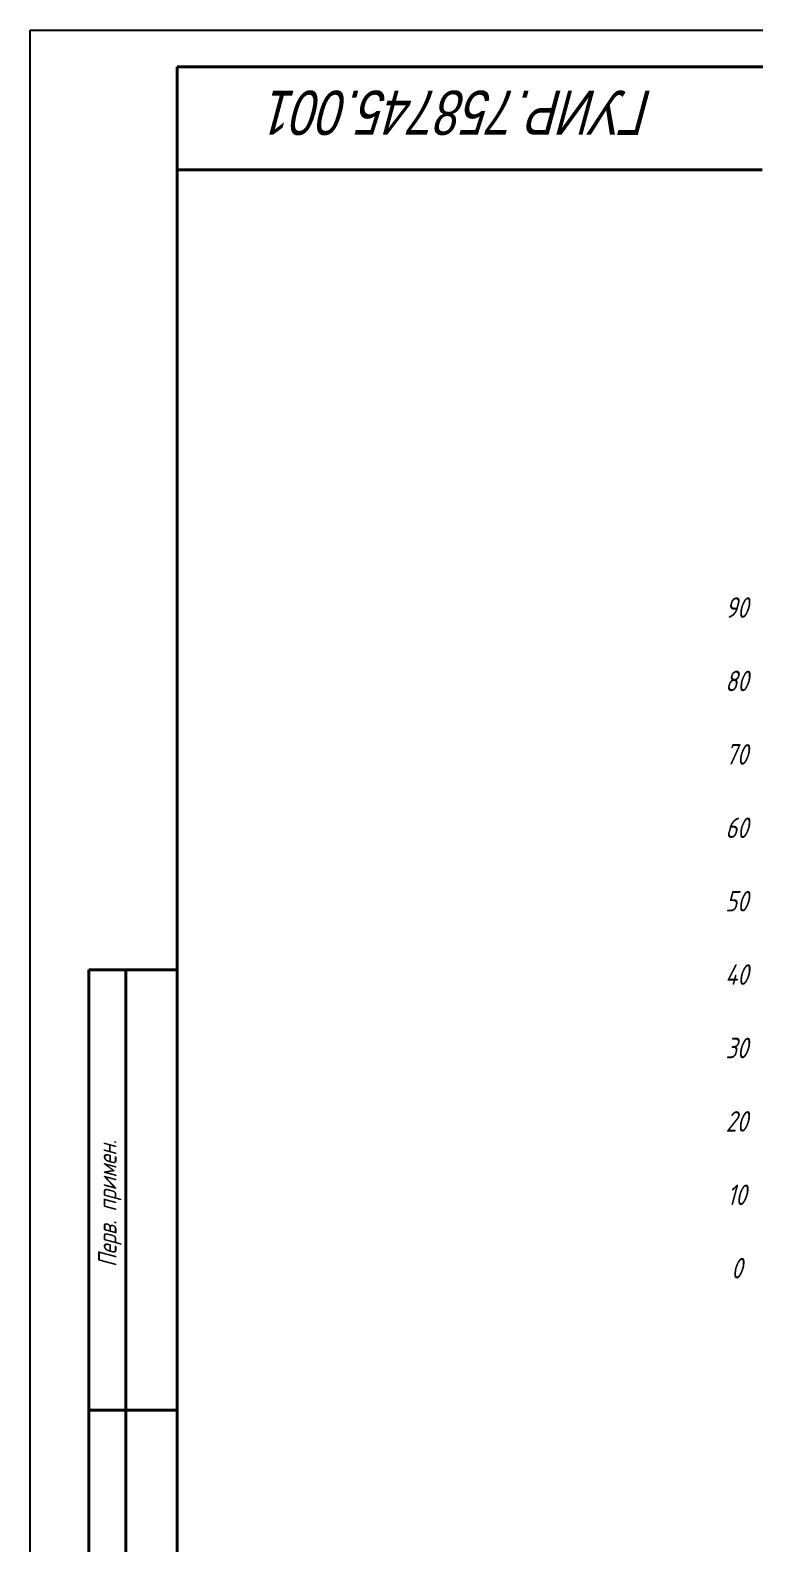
# Model space of a CAD drawing. Header units: millimetres. Extents: x 4478846 to 4492776, y 3796523 to 3799112.
# Drawn here: x 4488783.4 to 4488882.1, y 3797362.2 to 3797568.4 of the extents above; entities that cross this region are included whole.
import ezdxf

# ---------------------------------------------------------------- set-up
doc = ezdxf.new("R2010")
doc.units = ezdxf.units.MM
for name, color, linetype in [('KONTUR', 7, 'Continuous'), ('Title', 7, 'Continuous'), ('Текст', 4, 'Continuous')]:
    doc.layers.add(name, color=color, linetype=linetype)
doc.layers.add('Tonkaya', color=3, linetype='Continuous', lineweight=25)
doc.layers.add('Основная', color=7, linetype='Continuous', lineweight=40)
doc.styles.add('ESKD', font='standarteskd.shx', dxfattribs={"width": 0.8, "oblique": 15})
doc.styles.add('стиль1', font='romans.shx', dxfattribs={"width": 0.75, "oblique": 15, "height": 3.5})

msp = doc.modelspace()

# ---------------------------------------------------------------- linework, layer by layer
at = {"layer": 'KONTUR', "color": 7}
for p, q in [((4488783.39869, 3797148.38812), (4488783.39869, 3797568.38812)), ((4488783.39869, 3797568.38812), (4489380.39869, 3797568.38812))]:
    msp.add_line(p, q, dxfattribs=at)
at = {"layer": 'Основная', "color": 7}
for p, q in [((4488803.39869, 3797193.38812), (4488803.39869, 3797563.38812)), ((4489375.39869, 3797563.38812), (4488803.39869, 3797563.38812)), ((4488883.09973, 3797549.38812), (4488803.39869, 3797549.38812)), ((4488791.39869, 3797440.38812), (4488791.39869, 3797320.38812)), ((4488803.39869, 3797440.38812), (4488791.39869, 3797440.38812)), ((4488796.39869, 3797320.38812), (4488796.39869, 3797440.38812)), ((4488803.39869, 3797380.38812), (4488791.39869, 3797380.38812))]:
    msp.add_line(p, q, dxfattribs=at)

# ---------------------------------------------------------------- texts
at = {"layer": 'Title', "insert": (4488842.23993, 3797557.18616), "char_height": 6, "width": 96, "attachment_point": 5, "rotation": 180, "style": 'ESKD'}
msp.add_mtext('ГУИР.758745.001', dxfattribs=at)
at = {"layer": 'Tonkaya', "color": 7, "lineweight": 30, "char_height": 2.8, "width": 54, "attachment_point": 5, "style": 'стиль1'}
for s, insert in [('90', (4488879.63836, 3797489.74308, -59.74441)), ('80', (4488879.63836, 3797479.74308, -59.74441)), ('70', (4488879.63836, 3797469.74308, -59.74441)), ('60', (4488879.63836, 3797459.74308, -59.74441)), ('50', (4488879.63836, 3797449.74308, -59.74441)), ('40', (4488879.63836, 3797439.74308, -59.74441)), ('30', (4488879.63836, 3797429.74308, -59.74441)), ('20', (4488879.63836, 3797419.74308, -59.74441)), ('10', (4488879.63836, 3797409.74308, -59.74441)), ('0', (4488879.63836, 3797399.74308, -59.74441))]:
    msp.add_mtext(s, dxfattribs=dict(at, insert=insert))
at = {"layer": 'Текст', "color": 7, "style": 'стиль1', "oblique": 15, "width": 0.75}
msp.add_text('Перв. примен.', height=2.5, rotation=90, dxfattribs=at).set_placement((4488795.1516, 3797399.90063))

doc.saveas('drawing.dxf')
